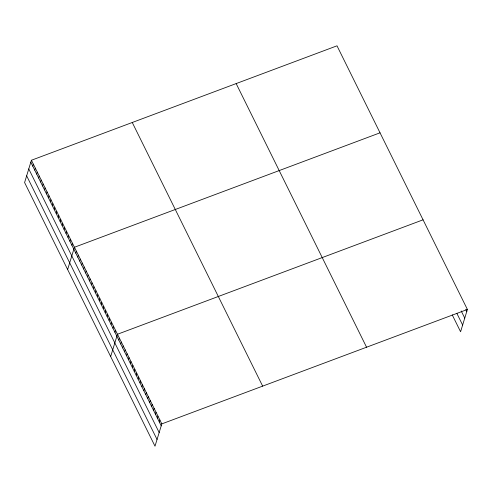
<?xml version="1.0" encoding="UTF-8"?>
<svg xmlns="http://www.w3.org/2000/svg" width="492" height="492" viewBox="0 0 492 492"><rect width="100%" height="100%" fill="white"/><g stroke="black" fill="none" stroke-linecap="round" stroke-linejoin="round"><path stroke-width="0.74" d="M31.414 160.251L24.6 182.544L154.998 446.183L161.813 423.889L31.414 160.251L337.002 45.818L467.4 309.456L460.586 331.749L452.234 314.862M32.773 166.161L33.37 164.205M34.729 170.115L35.326 168.159M36.685 174.07L37.281 172.114M38.64 178.024L39.237 176.068M40.596 181.978L41.193 180.023M42.552 185.933L43.148 183.977M44.508 189.887L45.11 187.932M46.463 193.842L47.066 191.892M48.419 197.796L49.022 195.847M50.375 201.751L50.977 199.801M52.336 205.705L52.933 203.756M54.292 209.66L54.889 207.71M56.248 213.614L56.844 211.665M58.204 217.569L58.8 215.619M60.159 221.529L60.756 219.573M62.115 225.484L62.712 223.528M64.071 229.438L64.667 227.482M66.026 233.392L66.623 231.437M67.982 237.347L68.579 235.391M69.938 241.301L70.534 239.346M71.894 245.256L72.49 243.3M67.632 269.548L74.446 247.255L380.033 132.815M75.805 253.165L76.401 251.209M77.761 257.119L78.357 255.163M79.716 261.074L80.313 259.118M81.672 265.028L82.269 263.072M83.628 268.983L84.224 267.027M85.583 272.937L86.18 270.981M87.539 276.891L88.136 274.936M89.495 280.846L90.091 278.89M91.45 284.8L92.053 282.845M93.406 288.755L94.009 286.799M95.362 292.709L95.965 290.754M97.318 296.664L97.92 294.708M99.279 300.618L99.876 298.662M101.235 304.573L101.832 302.617M103.191 308.527L103.787 306.571M105.147 312.481L105.743 310.526M107.102 316.436L107.699 314.48M109.058 320.39L109.654 318.435M111.014 324.345L111.61 322.389M112.969 328.299L113.566 326.344M114.925 332.254L115.522 330.298M110.663 356.546L117.477 334.252L423.065 219.819M118.806 340.107L119.408 338.152M120.737 344.006L121.333 342.051M122.662 347.899L123.258 345.944M124.593 351.798L125.189 349.843M126.518 355.698L127.114 353.742M128.443 359.591L129.045 357.635M130.374 363.49L130.97 361.534M132.299 367.389L132.901 365.433M134.23 371.282L134.826 369.332M136.155 375.181L136.751 373.225M138.086 379.08L138.683 377.124M140.011 382.979L140.607 381.023M141.942 386.872L142.539 384.916M143.867 390.771L144.464 388.815M145.792 394.67L146.395 392.714M147.723 398.563L148.32 396.613M149.648 402.462L150.245 400.506M151.579 406.361L152.176 404.406M153.504 410.254L154.101 408.305M155.435 414.153L156.032 412.198M157.36 418.052L157.957 416.097M159.285 421.952L159.888 419.996M161.813 423.889L467.4 309.456M465.838 309.462L466.803 311.411M461.219 310.975L464.749 318.121M456.853 313.342L462.634 325.034M236.16 83.579L366.558 347.217M132.262 122.49L262.654 386.128M30.818 162.206L161.216 425.844M28.764 168.922L159.162 432.56M26.654 175.835L157.046 439.473"/></g></svg>
